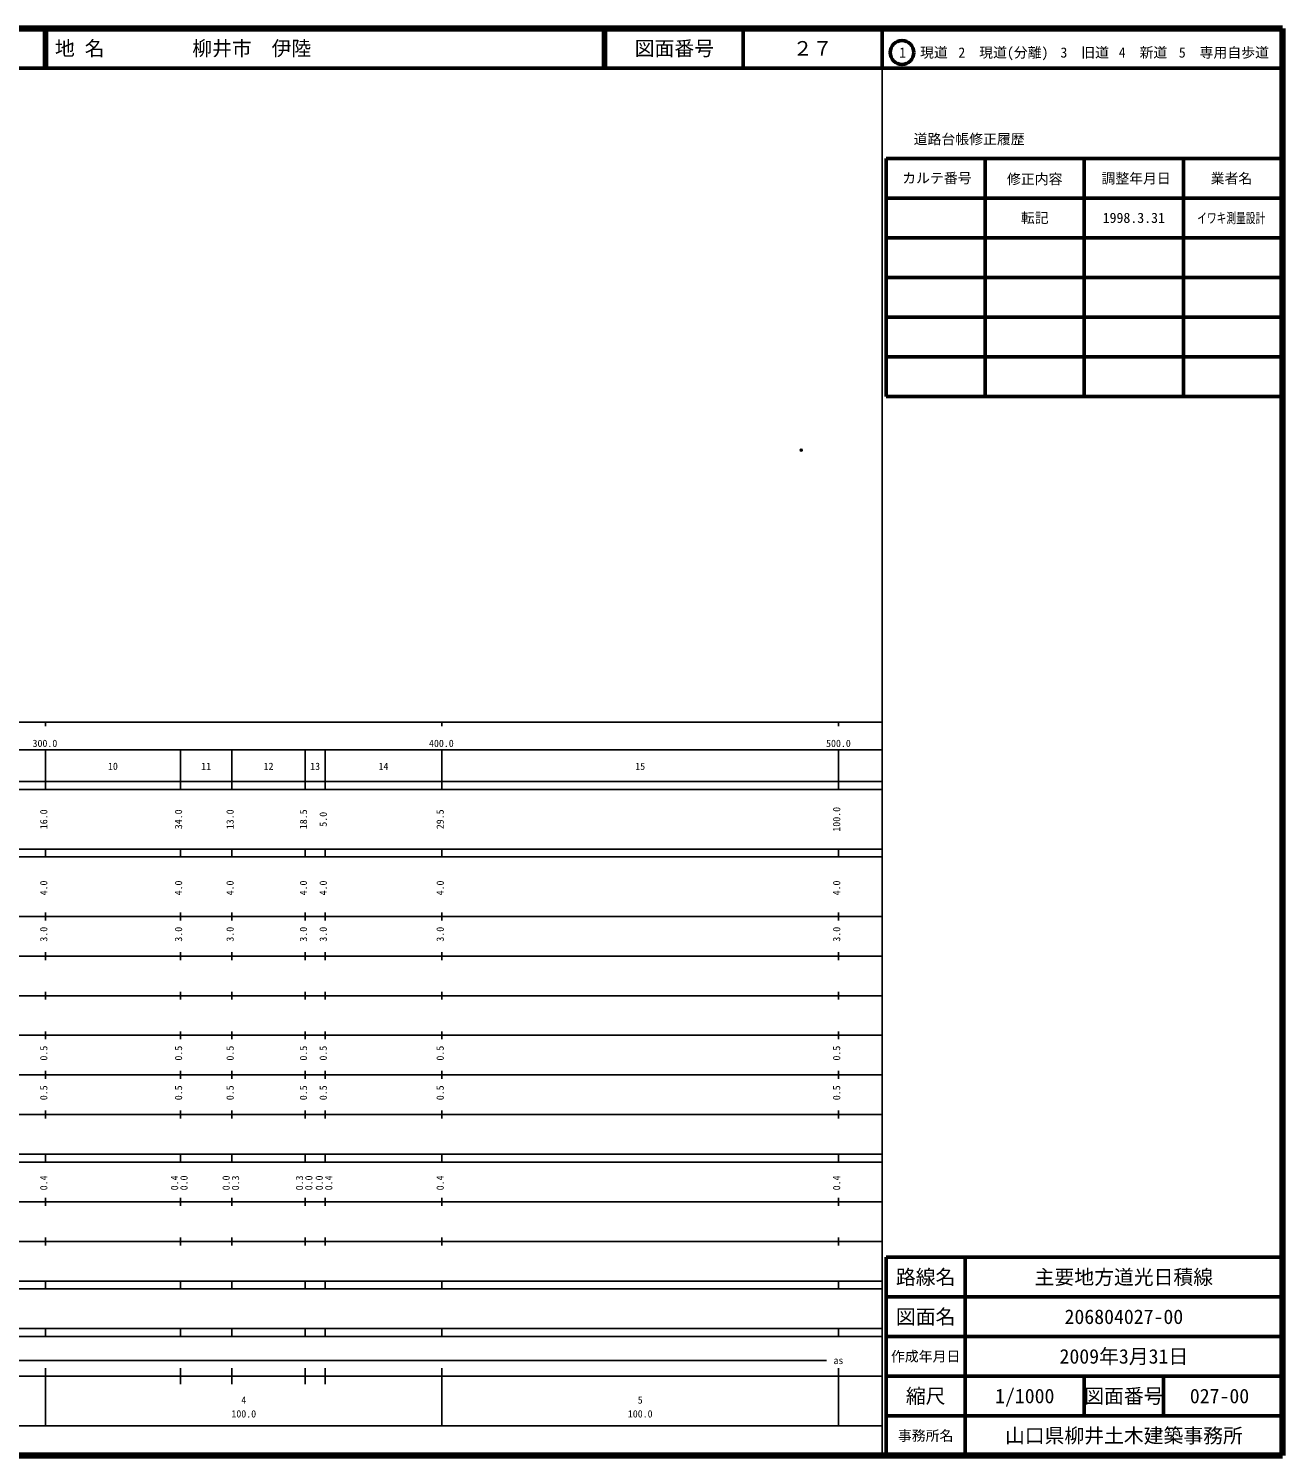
# Model space of a CAD drawing. Units: millimetres on the paper. Extents: x 40 to 680, y 20 to 380.
# Drawn here: x 363.7 to 680, y 20 to 380 of the extents above; entities that cross this region are included whole.
import ezdxf
from ezdxf.enums import TextEntityAlignment as Align

# ---------------------------------------------------------------- set-up
doc = ezdxf.new("R2010")
doc.units = ezdxf.units.MM
doc.header["$PDMODE"] = 32
doc.header["$PDSIZE"] = 0.5
doc.layers.add('M-OTRS', color=6, linetype='Continuous')
doc.layers.add('M-TTL-TXT', color=7, linetype='Continuous')
for name, color, linetype, lineweight in [('M-TTL', 2, 'Continuous', 140), ('M-TTL-BAND', 7, 'Continuous', 25), ('M-TTL-FRAM', 2, 'Continuous', 50), ('M-TTL-LINE', 7, 'Continuous', 50)]:
    doc.layers.add(name, color=color, linetype=linetype, lineweight=lineweight)
doc.styles.add('ＭＳ ゴシック', font='')
doc.styles.get('ＭＳ ゴシック').set_extended_font_data('MS Gothic')

msp = doc.modelspace()

# ---------------------------------------------------------------- linework, layer by layer
at = {"layer": 'M-OTRS'}
msp.add_point((558.636, 273.636), dxfattribs=at)
at = {"layer": 'M-TTL'}
for p, q in [((680, 380), (40, 380)), ((680, 20), (680, 380)), ((40, 20), (680, 20))]:
    msp.add_line(p, q, dxfattribs=at)
at = {"layer": 'M-TTL-BAND'}
for p, q in [((579, 20), (579, 370)), ((40, 205), (579, 205)), ((368, 205), (368, 204)), ((468, 205), (468, 204)), ((568, 205), (568, 204)), ((68, 198), (579, 198)), ((368, 188), (368, 198)), ((402, 188), (402, 198)), ((415, 188), (415, 198)), ((433.5, 188), (433.5, 198)), ((438.5, 188), (438.5, 198)), ((468, 188), (468, 198)), ((568, 188), (568, 198)), ((40, 190), (579, 190)), ((40, 188), (579, 188)), ((40, 173), (579, 173)), ((368, 171), (368, 173)), ((402, 171), (402, 173)), ((415, 171), (415, 173)), ((433.5, 171), (433.5, 173)), ((438.5, 171), (438.5, 173)), ((468, 171), (468, 173)), ((568, 171), (568, 173)), ((40, 171), (579, 171)), ((40, 156), (579, 156)), ((368, 155), (368, 157)), ((402, 155), (402, 157)), ((415, 155), (415, 157)), ((433.5, 155), (433.5, 157)), ((438.5, 155), (438.5, 157)), ((468, 155), (468, 157)), ((568, 155), (568, 157)), ((46, 146), (579, 146)), ((368, 145), (368, 147)), ((402, 145), (402, 147)), ((415, 145), (415, 147)), ((433.5, 145), (433.5, 147)), ((438.5, 145), (438.5, 147)), ((468, 145), (468, 147)), ((568, 145), (568, 147)), ((368, 135), (368, 137)), ((402, 135), (402, 137)), ((415, 135), (415, 137)), ((433.5, 135), (433.5, 137)), ((438.5, 135), (438.5, 137)), ((468, 135), (468, 137)), ((568, 135), (568, 137)), ((52, 136), (579, 136)), ((46, 126), (579, 126)), ((368, 125), (368, 127)), ((402, 125), (402, 127)), ((415, 125), (415, 127)), ((433.5, 125), (433.5, 127)), ((438.5, 125), (438.5, 127)), ((468, 125), (468, 127)), ((568, 125), (568, 127)), ((52, 116), (579, 116)), ((368, 115), (368, 117)), ((402, 115), (402, 117)), ((415, 115), (415, 117)), ((433.5, 115), (433.5, 117)), ((438.5, 115), (438.5, 117)), ((468, 115), (468, 117)), ((568, 115), (568, 117)), ((46, 106), (579, 106)), ((368, 105), (368, 107)), ((402, 105), (402, 107)), ((415, 105), (415, 107)), ((433.5, 105), (433.5, 107)), ((438.5, 105), (438.5, 107)), ((468, 105), (468, 107)), ((568, 105), (568, 107)), ((40, 96), (579, 96)), ((40, 94), (579, 94)), ((368, 94), (368, 96)), ((402, 94), (402, 96)), ((415, 94), (415, 96)), ((433.5, 94), (433.5, 96)), ((438.5, 94), (438.5, 96)), ((468, 94), (468, 96)), ((568, 94), (568, 96)), ((49, 84), (579, 84)), ((368, 83), (368, 85)), ((402, 83), (402, 85)), ((415, 83), (415, 85)), ((433.5, 83), (433.5, 85)), ((438.5, 83), (438.5, 85)), ((468, 83), (468, 85)), ((568, 83), (568, 85)), ((40, 74), (579, 74)), ((368, 73), (368, 75)), ((402, 73), (402, 75)), ((415, 73), (415, 75)), ((433.5, 73), (433.5, 75)), ((438.5, 73), (438.5, 75)), ((468, 73), (468, 75)), ((568, 73), (568, 75)), ((40, 64), (579, 64)), ((40, 62), (579, 62)), ((368, 62), (368, 64)), ((402, 62), (402, 64)), ((415, 62), (415, 64)), ((433.5, 62), (433.5, 64)), ((438.5, 62), (438.5, 64)), ((468, 62), (468, 64)), ((568, 62), (568, 64)), ((40, 52), (579, 52)), ((368, 50), (368, 52)), ((402, 50), (402, 52)), ((415, 50), (415, 52)), ((433.5, 50), (433.5, 52)), ((438.5, 50), (438.5, 52)), ((468, 50), (468, 52)), ((568, 50), (568, 52)), ((40, 50), (579, 50)), ((71, 44), (565, 44)), ((40, 40), (579, 40)), ((368, 27.5), (368, 42)), ((402, 38), (402, 42)), ((415, 38), (415, 42)), ((433.5, 38), (433.5, 42)), ((438.5, 38), (438.5, 42)), ((468, 27.5), (468, 42)), ((568, 27.5), (568, 42)), ((68, 27.5), (579, 27.5))]:
    msp.add_line(p, q, dxfattribs=at)
at = {"layer": 'M-TTL-FRAM'}
for p, q in [((580, 347.197), (580, 287.197)), ((580, 347.197), (680, 347.197)), ((580, 287.197), (680, 287.197)), ((680, 70), (580, 70)), ((580, 70), (580, 20))]:
    msp.add_line(p, q, dxfattribs=at)
at = {"layer": 'M-TTL-LINE'}
for p, q in [((367.75, 380), (367.75, 370)), ((368.25, 380), (368.25, 370)), ((508.747, 380), (508.747, 370)), ((509.247, 380), (509.247, 370)), ((543.997, 380), (543.997, 370)), ((579, 380), (579, 370)), ((40, 370), (680, 370)), ((605, 347.197), (605, 287.197)), ((630, 347.197), (630, 287.197)), ((655, 347.197), (655, 287.197)), ((580, 337.197), (680, 337.197)), ((580, 327.197), (680, 327.197)), ((580, 317.197), (680, 317.197)), ((580, 307.197), (680, 307.197)), ((580, 297.197), (680, 297.197)), ((600, 70), (600, 20)), ((680, 60), (580, 60)), ((680, 50), (580, 50)), ((680, 40), (580, 40)), ((630, 40), (630, 30)), ((650, 40), (650, 30)), ((680, 30), (580, 30))]:
    msp.add_line(p, q, dxfattribs=at)
msp.add_circle((584.031, 373.958), 3, dxfattribs=at)

# ---------------------------------------------------------------- texts
at = {"layer": 'M-TTL-BAND', "style": 'ＭＳ ゴシック'}
for s, p in [('300.0', (367.844, 198.195)), ('400.0', (467.844, 198.195)), ('500.0', (568, 198.195)), ('500.0', (568, 198.195)), ('10', (385, 192.405)), ('11', (408.5, 192.405)), ('12', (424.25, 192.405)), ('13', (436, 192.405)), ('14', (453.25, 192.405)), ('15', (518, 192.405)), ('as', (568, 42.5)), ('4', (418, 32.523)), ('5', (518, 32.523)), ('100.0', (418, 29.033)), ('100.0', (518, 29.033))]:
    msp.add_text(s, height=1.833, dxfattribs=at).set_placement(p, align=Align.BOTTOM_CENTER)
for s, p in [('16.0', (369, 180.5)), ('34.0', (403, 180.5)), ('13.0', (416, 180.5)), ('18.5', (434.5, 180.5)), ('5.0', (439.5, 180.5)), ('29.5', (469, 180.5)), ('100.0', (569, 180.5)), ('4.0', (369, 163.174)), ('4.0', (403, 163.174)), ('4.0', (416, 163.174)), ('4.0', (434.5, 163.174)), ('4.0', (439.5, 163.174)), ('4.0', (469, 163.174)), ('4.0', (569, 163.174)), ('3.0', (369, 151.5)), ('3.0', (403, 151.5)), ('3.0', (416, 151.5)), ('3.0', (434.5, 151.5)), ('3.0', (439.5, 151.5)), ('3.0', (469, 151.5)), ('3.0', (569, 151.5)), ('0.5', (369, 121.5)), ('0.5', (403, 121.5)), ('0.5', (416, 121.5)), ('0.5', (434.5, 121.5)), ('0.5', (439.5, 121.5)), ('0.5', (469, 121.5)), ('0.5', (569, 121.5)), ('0.5', (369, 111.5)), ('0.5', (403, 111.5)), ('0.5', (416, 111.5)), ('0.5', (434.5, 111.5)), ('0.5', (439.5, 111.5)), ('0.5', (469, 111.5)), ('0.5', (569, 111.5)), ('0.4', (369, 88.764)), ('0.4', (402, 88.764)), ('0.0', (404.37, 88.764)), ('0.0', (415, 88.764)), ('0.3', (417.37, 88.764)), ('0.3', (433.5, 88.764)), ('0.0', (435.87, 88.764)), ('0.0', (438.5, 88.764)), ('0.4', (440.87, 88.764)), ('0.4', (469, 88.764)), ('0.4', (569, 88.764))]:
    msp.add_text(s, height=1.833, rotation=90, dxfattribs=at).set_placement(p, align=Align.BOTTOM_CENTER)
at = {"layer": 'M-TTL-TXT', "style": 'ＭＳ ゴシック'}
for s, p in [('地 名', (370.38, 375)), ('柳井市\u3000伊陸', (405.024, 375))]:
    msp.add_text(s, height=3.666, dxfattribs=at).set_placement(p, align=Align.MIDDLE_LEFT)
for s, height, p in [('図面番号', 3.666, (526.622, 375)), ('２７', 3.666, (561.497, 375)), ('1\u3000現道', 2.566, (589.448, 373.958)), ('2\u3000現道(分離)', 2.566, (609.619, 373.958)), ('3\u3000旧道', 2.566, (630.121, 373.958)), ('4\u3000新道', 2.566, (644.824, 373.958)), ('5\u3000専用自歩道', 2.566, (665.228, 373.958)), ('道路台帳修正履歴', 2.566, (600.968, 352.113)), ('カルテ番号', 2.566, (592.839, 342.277)), ('修正内容', 2.566, (617.509, 342.023)), ('調整年月日', 2.566, (643.089, 342.197)), ('業者名', 2.566, (667.134, 342.197)), ('転記', 2.566, (617.5, 332.245)), ('1998.3.31', 2.566, (642.5, 332.245)), ('路線名', 3.666, (590, 65)), ('路線名', 3.666, (590, 65)), ('主要地方道光日積線', 3.666, (640, 65)), ('図面名', 3.666, (590, 55)), ('図面名', 3.666, (590, 55)), ('206804027-00', 3.666, (640, 55)), ('2009年3月31日', 3.666, (640, 45)), ('作成年月日', 2.566, (590, 45)), ('作成年月日', 2.566, (590, 45)), ('縮尺', 3.666, (590, 35)), ('縮尺', 3.666, (590, 35)), ('1/1000', 3.666, (615, 35)), ('図面番号', 3.666, (640, 35)), ('図面番号', 3.666, (640, 35)), ('027-00', 3.666, (664.125, 35)), ('事務所名', 2.566, (590, 25)), ('事務所名', 2.566, (590, 25)), ('山口県柳井土木建築事務所', 3.666, (640, 25))]:
    msp.add_text(s, height=height, dxfattribs=at).set_placement(p, align=Align.MIDDLE_CENTER)
at = {"layer": 'M-TTL-TXT', "style": 'ＭＳ ゴシック', "width": 0.7}
msp.add_text('イワキ測量設計', height=2.566, dxfattribs=at).set_placement((667.077, 332.189), align=Align.MIDDLE_CENTER)

doc.saveas('drawing.dxf')
